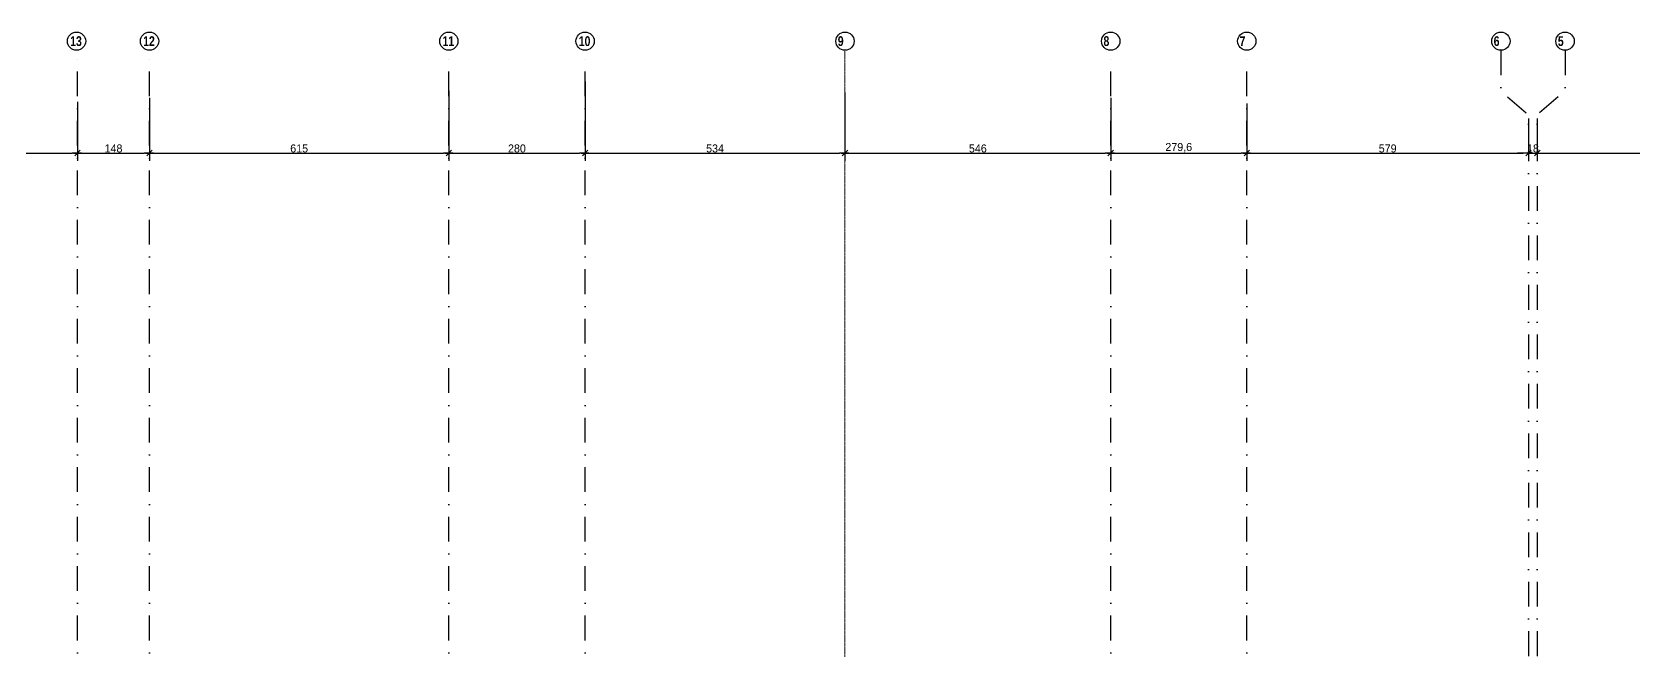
# Model space of a CAD drawing. Header units: millimetres. Extents: x -26249 to 60250, y -21218 to 23336.
# Drawn here: x 15513 to 18805, y 16202 to 17474 of the extents above; entities that cross this region are included whole.
import ezdxf

# ---------------------------------------------------------------- set-up
doc = ezdxf.new("R2010")
doc.units = ezdxf.units.MM
doc.linetypes.add('Style de ligne -6', pattern=[1.04164, 0.625, -0.20828, 0.06943, -0.13893])
doc.linetypes.add('TIRETPTX2', pattern=[50.8, 25.4, -12.7, 0, -12.7])
doc.layers.add('01_linteaux', color=2, linetype='Continuous')
doc.layers.add('01_texte', color=230, linetype='Continuous')
doc.layers.add('B Général', color=7, linetype='Continuous', lineweight=5)
doc.layers.add('C ANNOTATIONS-cotation', color=7, linetype='Continuous', lineweight=5)
doc.styles.add('Arial', font='arial.ttf')
doc.styles.add('Eurostile', font='')
doc.styles.add('impact', font='impact.ttf')
doc.styles.get('Eurostile').set_extended_font_data('Eurostile')
doc.dimstyles.new('Arch', dxfattribs={"dimtxt": 20.229601, "dimasz": 11.224121, "dimexe": 15.875, "dimexo": 7.9375, "dimgap": 7.9375, "dimtad": 1, "dimdec": 1, "dimtxsty": 'Arial', "dimblk": 'VW_SLASH-1', "dimblk1": 'VW_SLASH-1', "dimblk2": 'VW_SLASH-1', "dimcen": 0, "dimdle": 7.9375, "dimazin": 0, "dimtfac": 1, "dimtdec": 1, "dimtix": 1, "dimtmove": 0, "dimatfit": 0, "dimldrblk": 'VW_FILLEDARROW-1', "dimfxl": 1, "dimfrac": 2, "dimtolj": 1, "dimarcsym": 0})

# ---------------------------------------------------------------- blocks, each defined once
blk = doc.blocks.new('VW_SLASH-1')
at = {"color": 0, "linetype": 'ByBlock', "lineweight": -2}
blk.add_line((0.71, 0), (-1, 0), dxfattribs=at)
at = {"color": 0, "linetype": 'Continuous', "lineweight": 20, "flags": 128}
blk.add_lwpolyline([(0.5, 0.5), (-0.5, -0.5)], dxfattribs=at)
blk = doc.blocks.new('*D539')
at = {"layer": 'C ANNOTATIONS-cotation', "color": 0, "linetype": 'Continuous', "lineweight": -2, "transparency": 16777216}
for p, q in [((19184.9, 17314.1), (19184.9, 17209.9)), ((18606, 17296.4), (18606, 17209.9)), ((18617.2, 17225.7), (19173.7, 17225.7))]:
    blk.add_line(p, q, dxfattribs=at)
at = {"layer": 'Defpoints', "color": 0, "linetype": 'Continuous', "transparency": 16777216}
for p in [(19184.9, 17322.1), (18606, 17304.3), (19184.9, 17225.7)]:
    blk.add_point(p, dxfattribs=at)
at = {"layer": 'C ANNOTATIONS-cotation', "color": 0, "linetype": 'Continuous', "lineweight": -2, "transparency": 16777216, "xscale": 11.22412109375, "yscale": 11.22412109375, "zscale": 11.22412109375, "rotation": 180}
blk.add_blockref('VW_SLASH-1', (18606, 17225.7), dxfattribs=at)
at = {"layer": 'C ANNOTATIONS-cotation', "color": 0, "linetype": 'Continuous', "lineweight": -2, "transparency": 16777216, "xscale": 11.22412109375, "yscale": 11.22412109375, "zscale": 11.22412109375}
blk.add_blockref('VW_SLASH-1', (19184.9, 17225.7), dxfattribs=at)
at = {"layer": 'C ANNOTATIONS-cotation', "color": 0, "linetype": 'Continuous', "lineweight": 5, "transparency": 16777216, "insert": (18895.5, 17236.5), "char_height": 16.45, "attachment_point": 5, "style": 'Eurostile'}
blk.add_mtext('\\A1;578,92', dxfattribs=at)
blk = doc.blocks.new('VW_FILLEDARROW-1')
at = {"linetype": 'Continuous', "lineweight": 0}
blk.add_hatch(color=0, dxfattribs=at).paths.add_polyline_path([(-1.41, 0.38), (0, 0), (-1.41, -0.38)])
at = {"color": 0, "linetype": 'Continuous', "lineweight": 5, "flags": 128}
blk.add_lwpolyline([(-1.41, 0.38), (0, 0), (-1.41, -0.38)], close=True, dxfattribs=at)
blk = doc.blocks.new('*D540')
at = {"layer": 'C ANNOTATIONS-cotation', "color": 0, "linetype": 'Continuous', "lineweight": -2, "transparency": 16777216}
for p, q in [((18588, 17296.4), (18588, 17209.9)), ((18606, 17296.4), (18606, 17209.9)), ((18576.8, 17225.7), (18565.6, 17225.7)), ((18588, 17225.7), (18606, 17225.7)), ((18617.2, 17225.7), (18628.5, 17225.7))]:
    blk.add_line(p, q, dxfattribs=at)
at = {"layer": 'Defpoints', "color": 0, "linetype": 'Continuous', "transparency": 16777216}
for p in [(18588, 17304.3), (18606, 17304.3), (18606, 17225.7)]:
    blk.add_point(p, dxfattribs=at)
at = {"layer": 'C ANNOTATIONS-cotation', "color": 0, "linetype": 'Continuous', "lineweight": -2, "transparency": 16777216, "xscale": 11.22412109375, "yscale": 11.22412109375, "zscale": 11.22412109375}
blk.add_blockref('VW_SLASH-1', (18588, 17225.7), dxfattribs=at)
at = {"layer": 'C ANNOTATIONS-cotation', "color": 0, "linetype": 'Continuous', "lineweight": -2, "transparency": 16777216, "xscale": 11.22412109375, "yscale": 11.22412109375, "zscale": 11.22412109375, "rotation": 180}
blk.add_blockref('VW_SLASH-1', (18606, 17225.7), dxfattribs=at)
at = {"layer": 'C ANNOTATIONS-cotation', "color": 0, "linetype": 'Continuous', "lineweight": 5, "transparency": 16777216, "insert": (18597, 17235), "char_height": 16.45, "attachment_point": 5, "style": 'Eurostile'}
blk.add_mtext('\\A1;18', dxfattribs=at)
blk = doc.blocks.new('*D541')
at = {"layer": 'C ANNOTATIONS-cotation', "color": 0, "linetype": 'Continuous', "lineweight": -2, "transparency": 16777216}
for p, q in [((18009, 17327.3), (18009, 17209.9)), ((18588, 17296.4), (18588, 17209.9)), ((18020.2, 17225.7), (18576.8, 17225.7))]:
    blk.add_line(p, q, dxfattribs=at)
at = {"layer": 'Defpoints', "color": 0, "linetype": 'Continuous', "transparency": 16777216}
for p in [(18009, 17335.2), (18588, 17304.3), (18588, 17225.7)]:
    blk.add_point(p, dxfattribs=at)
at = {"layer": 'C ANNOTATIONS-cotation', "color": 0, "linetype": 'Continuous', "lineweight": -2, "transparency": 16777216, "xscale": 11.22412109375, "yscale": 11.22412109375, "zscale": 11.22412109375, "rotation": 180}
blk.add_blockref('VW_SLASH-1', (18009, 17225.7), dxfattribs=at)
at = {"layer": 'C ANNOTATIONS-cotation', "color": 0, "linetype": 'Continuous', "lineweight": -2, "transparency": 16777216, "xscale": 11.22412109375, "yscale": 11.22412109375, "zscale": 11.22412109375}
blk.add_blockref('VW_SLASH-1', (18588, 17225.7), dxfattribs=at)
at = {"layer": 'C ANNOTATIONS-cotation', "color": 0, "linetype": 'Continuous', "lineweight": 5, "transparency": 16777216, "insert": (18298.5, 17235), "char_height": 16.45, "attachment_point": 5, "style": 'Eurostile'}
blk.add_mtext('\\A1;579', dxfattribs=at)
blk = doc.blocks.new('*D542')
at = {"layer": 'C ANNOTATIONS-cotation', "color": 0, "linetype": 'Continuous', "lineweight": -2, "transparency": 16777216}
for p, q in [((17729.4, 17339.4), (17729.4, 17209.9)), ((18009, 17327.3), (18009, 17209.9)), ((17740.7, 17225.7), (17997.8, 17225.7))]:
    blk.add_line(p, q, dxfattribs=at)
at = {"layer": 'Defpoints', "color": 0, "linetype": 'Continuous', "transparency": 16777216}
for p in [(17729.4, 17347.3), (18009, 17335.2), (18009, 17225.7)]:
    blk.add_point(p, dxfattribs=at)
at = {"layer": 'C ANNOTATIONS-cotation', "color": 0, "linetype": 'Continuous', "lineweight": -2, "transparency": 16777216, "xscale": 11.22412109375, "yscale": 11.22412109375, "zscale": 11.22412109375, "rotation": 180}
blk.add_blockref('VW_SLASH-1', (17729.4, 17225.7), dxfattribs=at)
at = {"layer": 'C ANNOTATIONS-cotation', "color": 0, "linetype": 'Continuous', "lineweight": -2, "transparency": 16777216, "xscale": 11.22412109375, "yscale": 11.22412109375, "zscale": 11.22412109375}
blk.add_blockref('VW_SLASH-1', (18009, 17225.7), dxfattribs=at)
at = {"layer": 'C ANNOTATIONS-cotation', "color": 0, "linetype": 'Continuous', "lineweight": 5, "transparency": 16777216, "insert": (17869.2, 17236.5), "char_height": 16.45, "attachment_point": 5, "style": 'Eurostile'}
blk.add_mtext('\\A1;279,6', dxfattribs=at)
blk = doc.blocks.new('*D543')
at = {"layer": 'C ANNOTATIONS-cotation', "color": 0, "linetype": 'Continuous', "lineweight": -2, "transparency": 16777216}
for p, q in [((17183.4, 17349.8), (17183.4, 17209.9)), ((17729.4, 17339.4), (17729.4, 17209.9)), ((17194.7, 17225.7), (17718.2, 17225.7))]:
    blk.add_line(p, q, dxfattribs=at)
at = {"layer": 'Defpoints', "color": 0, "linetype": 'Continuous', "transparency": 16777216}
for p in [(17183.4, 17357.7), (17729.4, 17347.3), (17729.4, 17225.7)]:
    blk.add_point(p, dxfattribs=at)
at = {"layer": 'C ANNOTATIONS-cotation', "color": 0, "linetype": 'Continuous', "lineweight": -2, "transparency": 16777216, "xscale": 11.22412109375, "yscale": 11.22412109375, "zscale": 11.22412109375, "rotation": 180}
blk.add_blockref('VW_SLASH-1', (17183.4, 17225.7), dxfattribs=at)
at = {"layer": 'C ANNOTATIONS-cotation', "color": 0, "linetype": 'Continuous', "lineweight": -2, "transparency": 16777216, "xscale": 11.22412109375, "yscale": 11.22412109375, "zscale": 11.22412109375}
blk.add_blockref('VW_SLASH-1', (17729.4, 17225.7), dxfattribs=at)
at = {"layer": 'C ANNOTATIONS-cotation', "color": 0, "linetype": 'Continuous', "lineweight": 5, "transparency": 16777216, "insert": (17456.4, 17235), "char_height": 16.45, "attachment_point": 5, "style": 'Eurostile'}
blk.add_mtext('\\A1;546', dxfattribs=at)
blk = doc.blocks.new('*D544')
at = {"layer": 'C ANNOTATIONS-cotation', "color": 0, "linetype": 'Continuous', "lineweight": -2, "transparency": 16777216}
for p, q in [((16649.4, 17372.6), (16649.4, 17209.9)), ((17183.4, 17349.8), (17183.4, 17209.9)), ((16660.7, 17225.7), (17172.2, 17225.7))]:
    blk.add_line(p, q, dxfattribs=at)
at = {"layer": 'Defpoints', "color": 0, "linetype": 'Continuous', "transparency": 16777216}
for p in [(16649.4, 17380.6), (17183.4, 17357.7), (17183.4, 17225.7)]:
    blk.add_point(p, dxfattribs=at)
at = {"layer": 'C ANNOTATIONS-cotation', "color": 0, "linetype": 'Continuous', "lineweight": -2, "transparency": 16777216, "xscale": 11.22412109375, "yscale": 11.22412109375, "zscale": 11.22412109375, "rotation": 180}
blk.add_blockref('VW_SLASH-1', (16649.4, 17225.7), dxfattribs=at)
at = {"layer": 'C ANNOTATIONS-cotation', "color": 0, "linetype": 'Continuous', "lineweight": -2, "transparency": 16777216, "xscale": 11.22412109375, "yscale": 11.22412109375, "zscale": 11.22412109375}
blk.add_blockref('VW_SLASH-1', (17183.4, 17225.7), dxfattribs=at)
at = {"layer": 'C ANNOTATIONS-cotation', "color": 0, "linetype": 'Continuous', "lineweight": 5, "transparency": 16777216, "insert": (16916.4, 17235), "char_height": 16.45, "attachment_point": 5, "style": 'Eurostile'}
blk.add_mtext('\\A1;534', dxfattribs=at)
blk = doc.blocks.new('*D545')
at = {"layer": 'C ANNOTATIONS-cotation', "color": 0, "linetype": 'Continuous', "lineweight": -2, "transparency": 16777216}
for p, q in [((16369.4, 17353.6), (16369.4, 17209.9)), ((16649.4, 17372.6), (16649.4, 17209.9)), ((16380.7, 17225.7), (16638.2, 17225.7))]:
    blk.add_line(p, q, dxfattribs=at)
at = {"layer": 'Defpoints', "color": 0, "linetype": 'Continuous', "transparency": 16777216}
for p in [(16649.4, 17380.6), (16369.4, 17361.5), (16649.4, 17225.7)]:
    blk.add_point(p, dxfattribs=at)
at = {"layer": 'C ANNOTATIONS-cotation', "color": 0, "linetype": 'Continuous', "lineweight": -2, "transparency": 16777216, "xscale": 11.22412109375, "yscale": 11.22412109375, "zscale": 11.22412109375, "rotation": 180}
blk.add_blockref('VW_SLASH-1', (16369.4, 17225.7), dxfattribs=at)
at = {"layer": 'C ANNOTATIONS-cotation', "color": 0, "linetype": 'Continuous', "lineweight": -2, "transparency": 16777216, "xscale": 11.22412109375, "yscale": 11.22412109375, "zscale": 11.22412109375}
blk.add_blockref('VW_SLASH-1', (16649.4, 17225.7), dxfattribs=at)
at = {"layer": 'C ANNOTATIONS-cotation', "color": 0, "linetype": 'Continuous', "lineweight": 5, "transparency": 16777216, "insert": (16509.4, 17235), "char_height": 16.45, "attachment_point": 5, "style": 'Eurostile'}
blk.add_mtext('\\A1;280', dxfattribs=at)
blk = doc.blocks.new('*D546')
at = {"layer": 'C ANNOTATIONS-cotation', "color": 0, "linetype": 'Continuous', "lineweight": -2, "transparency": 16777216}
for p, q in [((16369.4, 17353.6), (16369.4, 17209.9)), ((15754.4, 17339.4), (15754.4, 17209.9)), ((15765.7, 17225.7), (16358.2, 17225.7))]:
    blk.add_line(p, q, dxfattribs=at)
at = {"layer": 'Defpoints', "color": 0, "linetype": 'Continuous', "transparency": 16777216}
for p in [(15754.4, 17347.3), (16369.4, 17361.5), (16369.4, 17225.7)]:
    blk.add_point(p, dxfattribs=at)
at = {"layer": 'C ANNOTATIONS-cotation', "color": 0, "linetype": 'Continuous', "lineweight": -2, "transparency": 16777216, "xscale": 11.22412109375, "yscale": 11.22412109375, "zscale": 11.22412109375, "rotation": 180}
blk.add_blockref('VW_SLASH-1', (15754.4, 17225.7), dxfattribs=at)
at = {"layer": 'C ANNOTATIONS-cotation', "color": 0, "linetype": 'Continuous', "lineweight": -2, "transparency": 16777216, "xscale": 11.22412109375, "yscale": 11.22412109375, "zscale": 11.22412109375}
blk.add_blockref('VW_SLASH-1', (16369.4, 17225.7), dxfattribs=at)
at = {"layer": 'C ANNOTATIONS-cotation', "color": 0, "linetype": 'Continuous', "lineweight": 5, "transparency": 16777216, "insert": (16061.9, 17235), "char_height": 16.45, "attachment_point": 5, "style": 'Eurostile'}
blk.add_mtext('\\A1;615', dxfattribs=at)
blk = doc.blocks.new('*D547')
at = {"layer": 'C ANNOTATIONS-cotation', "color": 0, "linetype": 'Continuous', "lineweight": -2, "transparency": 16777216}
for p, q in [((15606.4, 17330.6), (15606.4, 17209.9)), ((15754.4, 17339.4), (15754.4, 17209.9)), ((15617.7, 17225.7), (15743.2, 17225.7))]:
    blk.add_line(p, q, dxfattribs=at)
at = {"layer": 'Defpoints', "color": 0, "linetype": 'Continuous', "transparency": 16777216}
for p in [(15754.4, 17347.3), (15606.4, 17338.6), (15754.4, 17225.7)]:
    blk.add_point(p, dxfattribs=at)
at = {"layer": 'C ANNOTATIONS-cotation', "color": 0, "linetype": 'Continuous', "lineweight": -2, "transparency": 16777216, "xscale": 11.22412109375, "yscale": 11.22412109375, "zscale": 11.22412109375, "rotation": 180}
blk.add_blockref('VW_SLASH-1', (15606.4, 17225.7), dxfattribs=at)
at = {"layer": 'C ANNOTATIONS-cotation', "color": 0, "linetype": 'Continuous', "lineweight": -2, "transparency": 16777216, "xscale": 11.22412109375, "yscale": 11.22412109375, "zscale": 11.22412109375}
blk.add_blockref('VW_SLASH-1', (15754.4, 17225.7), dxfattribs=at)
at = {"layer": 'C ANNOTATIONS-cotation', "color": 0, "linetype": 'Continuous', "lineweight": 5, "transparency": 16777216, "insert": (15680.4, 17235), "char_height": 16.45, "attachment_point": 5, "style": 'Eurostile'}
blk.add_mtext('\\A1;148', dxfattribs=at)
blk = doc.blocks.new('*D548')
at = {"layer": 'C ANNOTATIONS-cotation', "color": 0, "linetype": 'Continuous', "lineweight": -2, "transparency": 16777216}
for p, q in [((15606.4, 17330.6), (15606.4, 17209.9)), ((15003.4, 17296.4), (15003.4, 17209.9)), ((15014.7, 17225.7), (15595.2, 17225.7))]:
    blk.add_line(p, q, dxfattribs=at)
at = {"layer": 'Defpoints', "color": 0, "linetype": 'Continuous', "transparency": 16777216}
for p in [(15606.4, 17338.6), (15003.4, 17304.3), (15606.4, 17225.7)]:
    blk.add_point(p, dxfattribs=at)
at = {"layer": 'C ANNOTATIONS-cotation', "color": 0, "linetype": 'Continuous', "lineweight": -2, "transparency": 16777216, "xscale": 11.22412109375, "yscale": 11.22412109375, "zscale": 11.22412109375, "rotation": 180}
blk.add_blockref('VW_SLASH-1', (15003.4, 17225.7), dxfattribs=at)
at = {"layer": 'C ANNOTATIONS-cotation', "color": 0, "linetype": 'Continuous', "lineweight": -2, "transparency": 16777216, "xscale": 11.22412109375, "yscale": 11.22412109375, "zscale": 11.22412109375}
blk.add_blockref('VW_SLASH-1', (15606.4, 17225.7), dxfattribs=at)
at = {"layer": 'C ANNOTATIONS-cotation', "color": 0, "linetype": 'Continuous', "lineweight": 5, "transparency": 16777216, "insert": (15304.9, 17235), "char_height": 16.45, "attachment_point": 5, "style": 'Eurostile'}
blk.add_mtext('\\A1;603', dxfattribs=at)

msp = doc.modelspace()

# ---------------------------------------------------------------- linework, layer by layer
at = {"layer": '01_linteaux', "linetype": 'TIRETPTX2', "ltscale": 2}
for p, q in [((15606.429, 14901.816), (15606.429, 17436.816)), ((15754.429, 14901.816), (15754.429, 17436.816)), ((16369.429, 14901.816), (16369.429, 17436.816)), ((16649.429, 14901.816), (16649.429, 17436.816)), ((17729.429, 14901.816), (17729.429, 17436.816)), ((18009.025, 14901.816), (18009.025, 17436.816))]:
    msp.add_line(p, q, dxfattribs=at)
at = {"layer": '01_linteaux', "linetype": 'TIRETPTX2', "ltscale": 2, "flags": 128}
for points in [[(18531.1, 17436.816), (18531.1, 17353.316), (18588.025, 17304.316), (18588.025, 14701.816)], [(18662.95, 17436.816), (18662.95, 17353.316), (18606.025, 17304.316), (18606.025, 14701.816)]]:
    msp.add_lwpolyline(points, dxfattribs=at)
at = {"layer": '01_texte'}
for centre in [(15604.428, 17455.621), (15754.428, 17455.621), (16369.428, 17455.621), (16649.428, 17455.621), (17183.428, 17455.621), (17729.428, 17455.621), (18009.024, 17455.621), (18531.099, 17455.621), (18662.948, 17455.621)]:
    msp.add_circle(centre, 18.806, dxfattribs=at)
at = {"layer": 'B Général', "color": 1, "linetype": 'Style de ligne -6', "lineweight": 13, "true_color": 0xff0000}
msp.add_line((17183.429, 14901.816), (17183.429, 17436.816), dxfattribs=at)

# ---------------------------------------------------------------- texts
at = {"layer": '01_texte', "char_height": 20, "attachment_point": 3, "line_spacing_factor": 0.895453, "style": 'impact'}
for s, insert in [('13', (15615.316, 17465.728)), ('12', (15765.316, 17465.728)), ('11', (16380.316, 17465.728)), ('10', (16660.316, 17465.728)), ('9', (17180.582, 17465.728)), ('8', (17726.582, 17465.728)), ('7', (18006.178, 17465.728)), ('6', (18528.253, 17465.728)), ('5', (18660.102, 17465.728))]:
    msp.add_mtext(s, dxfattribs=dict(at, insert=insert))

# ---------------------------------------------------------------- dimensions: what is measured, and where the dimension line sits
at = {"layer": 'C ANNOTATIONS-cotation', "color": 7, "linetype": 'Continuous', "lineweight": 5}
for base, p1, p2, picture, middle in [((16649.429, 17225.746), (16369.429, 17361.491), (16649.429, 17380.568), '*D545', (16509.429, 17234.969)), ((17183.429, 17225.746), (16649.429, 17380.568), (17183.429, 17357.708), '*D544', (16916.429, 17234.969)), ((15754.429, 17225.746), (15606.429, 17338.566), (15754.429, 17347.316), '*D547', (15680.429, 17234.969)), ((16369.429, 17225.746), (15754.429, 17347.316), (16369.429, 17361.491), '*D546', (16061.929, 17234.969)), ((17729.429, 17225.746), (17183.429, 17357.708), (17729.429, 17347.316), '*D543', (17456.429, 17234.969)), ((18009.025, 17225.746), (17729.429, 17347.316), (18009.025, 17335.191), '*D542', (17869.227, 17236.535)), ((15606.429, 17225.746), (15003.429, 17304.316), (15606.429, 17338.566), '*D548', (15304.929, 17234.969)), ((18588.025, 17225.746), (18009.025, 17335.191), (18588.025, 17304.316), '*D541', (18298.525, 17234.969)), ((19184.948, 17225.746), (18606.025, 17304.316), (19184.948, 17322.051), '*D539', (18895.487, 17236.535)), ((18606.025, 17225.746), (18588.025, 17304.316), (18606.025, 17304.316), '*D540', (18597.025, 17234.969))]:
    dim = msp.add_linear_dim(base=base, p1=p1, p2=p2, angle=180, dimstyle='Arch', override={"dimtxt": 16.446886, "dimgap": 1, "dimdec": 2, "dimpost": '<>', "dimtxsty": 'Eurostile', "dimtmove": 2}, dxfattribs=at)
    dim.commit()
    dim.dimension.update_dxf_attribs({"geometry": picture, "text_midpoint": middle})

doc.saveas('drawing.dxf')
